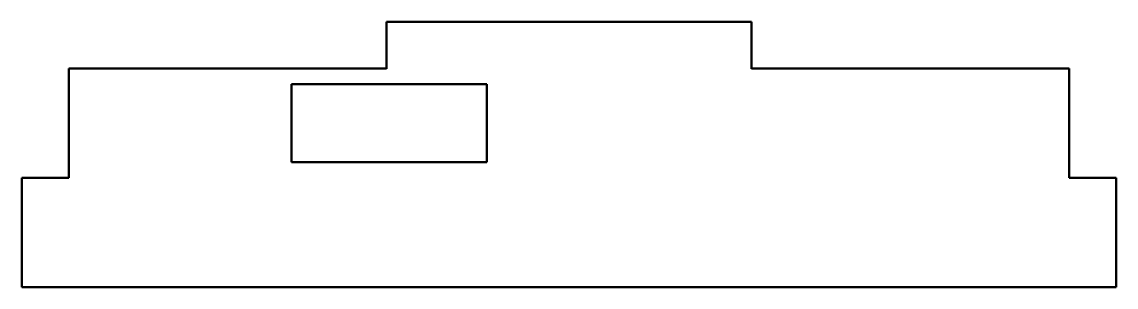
# Model space of a CAD drawing. Extents: x 88 to 228, y 77 to 111.
import ezdxf

# ---------------------------------------------------------------- set-up
doc = ezdxf.new("R2010")
doc.units = 0

msp = doc.modelspace()

# ---------------------------------------------------------------- linework, layer by layer
at = {"color": 7, "lineweight": 50}
for p, q in [((157.954605, 110.895248), (134.621277, 110.895248)), ((157.954605, 110.895248), (181.287933, 110.895248)), ((134.621277, 104.895248), (93.954605, 104.895248)), ((181.287933, 104.895248), (221.954605, 104.895248)), ((147.454605, 102.895248), (122.454605, 102.895248)), ((122.454605, 92.895248), (147.454605, 92.895248)), ((87.954605, 76.895248), (157.954605, 76.895248)), ((227.954605, 76.895248), (157.954605, 76.895248))]:
    msp.add_line(p, q, dxfattribs=at)
at = {"color": 7, "lineweight": 50, "ltscale": 0.15}
for p, q in [((134.621277, 110.895248), (134.621277, 104.895248)), ((181.287933, 110.895248), (181.287933, 104.895248)), ((93.954605, 90.895248), (87.954605, 90.895248)), ((221.954605, 90.895248), (227.954605, 90.895248))]:
    msp.add_line(p, q, dxfattribs=at)
at = {"color": 7, "lineweight": 50, "ltscale": 0.35}
for p, q in [((93.954605, 104.895248), (93.954605, 90.895248)), ((221.954605, 104.895248), (221.954605, 90.895248)), ((87.954605, 90.895248), (87.954605, 76.895248)), ((227.954605, 90.895248), (227.954605, 76.895248))]:
    msp.add_line(p, q, dxfattribs=at)
at = {"color": 7, "lineweight": 50, "ltscale": 0.25}
for p, q in [((122.454605, 92.895248), (122.454605, 102.895248)), ((147.454605, 102.895248), (147.454605, 92.895248))]:
    msp.add_line(p, q, dxfattribs=at)

doc.saveas('drawing.dxf')
